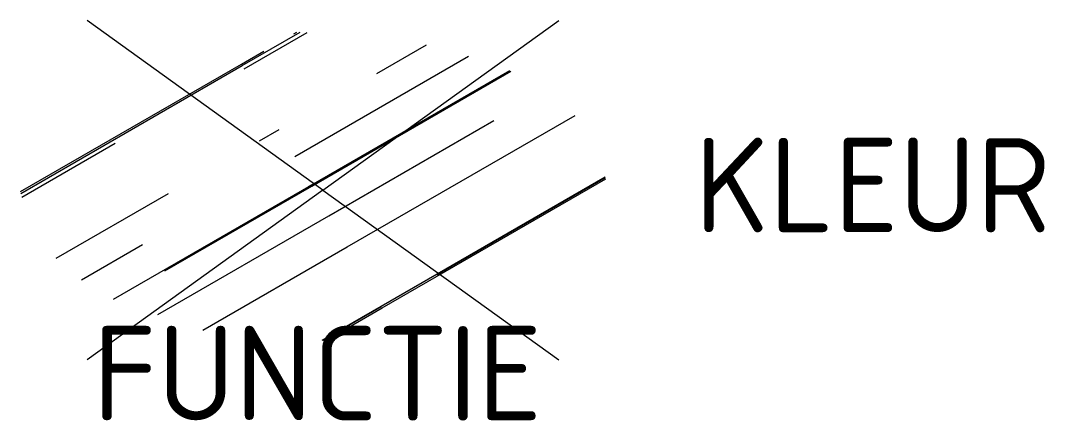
# Model space of a CAD drawing. Extents: x -5.5 to 14, y -4.5 to 3.1.
import ezdxf
from ezdxf.enums import TextEntityAlignment as Align

# ---------------------------------------------------------------- set-up
doc = ezdxf.new("R2010")
doc.units = 0
doc.styles.add('NLCS-ISO', font='NLCS-ISO.ttf')

msp = doc.modelspace()

# ---------------------------------------------------------------- linework, layer by layer
for p, q in [((0.223, -0.096), (-4.267, 3.136)), ((0.223, -0.096), (4.712, 3.136)), ((-1.314, 2.275), (-0.21, 2.912)), ((-1.28, 2.216), (-0.08, 2.909)), ((-0.334, 2.879), (-0.273, 2.914)), ((-1.33, 2.304), (-0.905, 2.549)), ((1.246, 2.127), (2.193, 2.674)), ((-0.314, 0.543), (2.994, 2.453)), ((-5.535, -0.124), (-1.33, 2.304)), ((-5.528, -0.158), (-1.314, 2.275)), ((0, 0), (3.78, 2.183)), ((0.01, -0.018), (3.799, 2.169)), ((0.337, -0.583), (3.478, 1.231)), ((0.68, -1.178), (5.021, 1.328)), ((-0.983, 0.84), (-0.61, 1.056)), ((-5.512, -0.227), (-3.732, 0.801)), ((0, 0), (-0.062, -0.036)), ((1.33, -2.304), (5.592, 0.157)), ((1.35, -2.339), (5.608, 0.119)), ((2.399, -1.701), (5.597, 0.145)), ((-4.854, -1.395), (-2.715, -0.16)), ((0.223, -0.096), (-4.267, -3.329)), ((-3.763, -2.173), (0, 0)), ((-2.788, -1.634), (0.01, -0.018)), ((0.223, -0.096), (4.712, -3.329)), ((-2.923, -2.465), (0.336, -0.583)), ((-4.376, -1.803), (-3.212, -1.131)), ((-2.065, -2.763), (0.68, -1.179)), ((0.206, -2.952), (1.33, -2.304)), ((0.229, -2.954), (1.336, -2.315)), ((0.278, -2.958), (1.35, -2.339))]:
    msp.add_line(p, q)

# ---------------------------------------------------------------- texts
at = {"style": 'NLCS-ISO'}
msp.add_attdef('KLEUR', text='', height=1.8, dxfattribs=at).set_placement((7.295, 0), align=Align.MIDDLE_LEFT)
at = {"style": 'NLCS-ISO', "flags": 1}
msp.add_attdef('FUNCTIE', text='', height=1.8, dxfattribs=at).set_placement((0.116, -3.585), align=Align.MIDDLE_CENTER)

doc.saveas('drawing.dxf')
